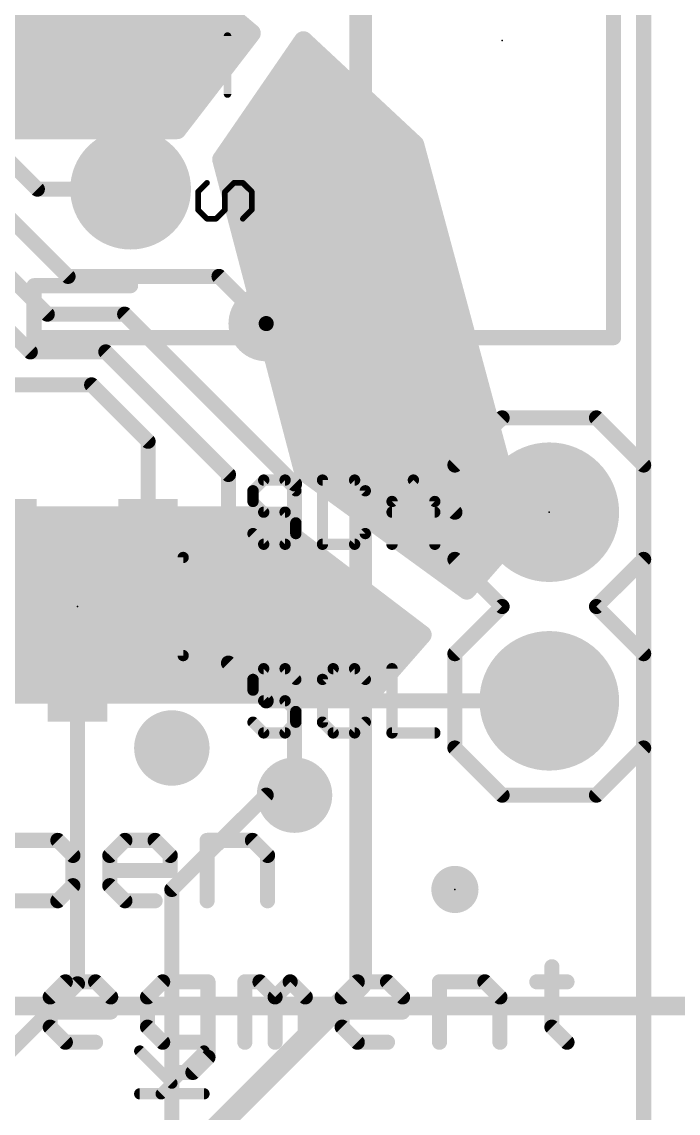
# Model space of a CAD drawing. Extents: x -36.1 to 36.1, y -36.8 to 19.2.
# Drawn here: x 9.41 to 18.24, y -14.44 to 0.25 of the extents above; entities that cross this region are included whole.
import ezdxf

# ---------------------------------------------------------------- set-up
doc = ezdxf.new("R2010")
doc.units = 0
for name, color, linetype in [('1', 12, 'CONTINUOUS'), ('16', 132, 'CONTINUOUS'), ('17', 110, 'CONTINUOUS'), ('18', 110, 'CONTINUOUS'), ('20', 53, 'CONTINUOUS'), ('21', 41, 'CONTINUOUS'), ('22', 40, 'CONTINUOUS'), ('23', 53, 'CONTINUOUS'), ('51', 53, 'CONTINUOUS')]:
    doc.layers.add(name, color=color, linetype=linetype)

# ---------------------------------------------------------------- blocks, each defined once
blk = doc.blocks.new('ROUNDP')
at = {"const_width": 0.5}
blk.add_lwpolyline([(0, -0.25, 1), (0, 0.25, 1), (0, -0.25)], format="xyb", dxfattribs=at)
blk = doc.blocks.new('RECT')
blk.add_solid([(-0.5, -0.5), (0.5, -0.5), (-0.5, 0.5), (0.5, 0.5)])
blk = doc.blocks.new('PIE')
at = {"const_width": 0.5}
blk.add_lwpolyline([(0, -0.25, 1), (0, 0.25, 1), (0, -0.25)], format="xyb", dxfattribs=at)
blk = doc.blocks.new('ROUNDV')
at = {"const_width": 0.5}
blk.add_lwpolyline([(0, -0.25, 1), (0, 0.25, 1), (0, -0.25)], format="xyb", dxfattribs=at)

msp = doc.modelspace()

# ---------------------------------------------------------------- linework, layer by layer
at = {"layer": '1'}
for points, const_width in [([(17.78, 19.05), (17.78, -19.05)], 0.2032), ([(13.97, 2.032), (13.97, -12.7)], 0.3048), ([(5.0152, 1.0554), (9.7537, -3.683)], 0.2032), ([(6.477, 0.381), (10.033, -3.175)], 0.2032), ([(5.334, 0), (9.525, -4.191)], 0.2032), ([(9.62, -2), (8.89, -1.27)], 0.2032), ([(10.875, -2), (9.62, -2)], 0.2032), ([(10.033, -3.175), (12.065, -3.175)], 0.2032), ([(12.065, -3.175), (12.7, -3.81)], 0.2032), ([(9.7537, -3.683), (10.795, -3.683)], 0.2032), ([(10.795, -3.683), (13.081, -5.969)], 0.2032), ([(9.525, -4.191), (10.541, -4.191)], 0.2032), ([(10.541, -4.191), (12.192, -5.842)], 0.2032), ([(2.9384, -4.6355), (10.3505, -4.6355)], 0.2032), ([(11.11, -5.395), (10.3505, -4.6355)], 0.2032), ([(11.11, -6.62), (11.11, -5.395)], 0.2032), ([(12.192, -5.842), (12.192, -7.62)], 0.2032), ([(13.081, -5.969), (13.081, -10.16)], 0.2032), ([(10.16, -8.72), (10.16, -12.7)], 0.2032), ([(10.16, -12.7), (8.89, -13.97)], 0.2032), ([(13.97, -12.7), (11.43, -15.24)], 0.3048)]:
    msp.add_lwpolyline(points, dxfattribs=dict(at, const_width=const_width))
for points, const_width in [([(9.62, -1.9492, 1), (9.62, -2.0508)], 0.1016), ([(10.875, -2.0508, 1), (10.875, -1.9492)], 0.1016), ([(9.5841, -2.0359, 1), (9.6559, -1.9641)], 0.1016), ([(10.033, -3.1242, 1), (10.033, -3.2258)], 0.1016), ([(12.1009, -3.1391, 1), (12.0291, -3.2109)], 0.1016), ([(12.065, -3.2258, 1), (12.065, -3.1242)], 0.1016), ([(9.9971, -3.2109, 1), (10.0689, -3.1391)], 0.1016), ([(9.7537, -3.6322, 1), (9.7537, -3.7338)], 0.1016), ([(9.7177, -3.7189, 1), (9.7896, -3.6471)], 0.1016), ([(10.8309, -3.6471, 1), (10.7591, -3.7189)], 0.1016), ([(10.795, -3.7338, 1), (10.795, -3.6322)], 0.1016), ([(12.6641, -3.8459, 1), (12.7359, -3.7741)], 0.1016), ([(9.525, -4.1402, 1), (9.525, -4.2418)], 0.1016), ([(9.4891, -4.2269, 1), (9.5609, -4.1551)], 0.1016), ([(10.5769, -4.1551, 1), (10.5051, -4.2269)], 0.1016), ([(10.541, -4.2418, 1), (10.541, -4.1402)], 0.1016), ([(10.3864, -4.5996, 1), (10.3146, -4.6714)], 0.1016), ([(10.3505, -4.6863, 1), (10.3505, -4.5847)], 0.1016), ([(11.1608, -5.395, 1), (11.0592, -5.395)], 0.1016), ([(11.0741, -5.4309, 1), (11.1459, -5.3591)], 0.1016), ([(12.2428, -5.842, 1), (12.1412, -5.842)], 0.1016), ([(12.1561, -5.8779, 1), (12.2279, -5.8061)], 0.1016), ([(13.1318, -5.969, 1), (13.0302, -5.969)], 0.1016), ([(13.0451, -6.0049, 1), (13.1169, -5.9331)], 0.1016), ([(11.0592, -6.62, 1), (11.1608, -6.62)], 0.1016), ([(12.1412, -7.62, 1), (12.2428, -7.62)], 0.1016), ([(10.2108, -8.72, 1), (10.1092, -8.72)], 0.1016), ([(13.0302, -10.16, 1), (13.1318, -10.16)], 0.1016), ([(10.1959, -12.7359, 1), (10.1241, -12.6641)], 0.1016), ([(13.8938, -12.7, 1), (14.0462, -12.7)], 0.1524), ([(14.0239, -12.7539, 1), (13.9161, -12.6461)], 0.1524), ([(10.1092, -12.7, 1), (10.2108, -12.7)], 0.1016)]:
    msp.add_lwpolyline(points, format="xyb", dxfattribs=dict(at, const_width=const_width))
at = {"layer": '16', "const_width": 0.2032}
for points in [[(17.78, 19.05), (17.78, -19.05)], [(15.24, -6.35), (12.7, -3.81)], [(16.51, -6.35), (15.24, -6.35)], [(12.192, -7.62), (12.192, -8.382)], [(12.192, -8.382), (12.7, -8.89)], [(12.7, -8.89), (16.51, -8.89)], [(12.7, -10.16), (11.43, -11.43)], [(13.081, -10.16), (12.7, -10.16)], [(11.43, -11.43), (11.43, -17.78)]]:
    msp.add_lwpolyline(points, dxfattribs=at)
at = {"layer": '16', "const_width": 0.1016}
for points in [[(12.7359, -3.7741, 1), (12.6641, -3.8459)], [(15.24, -6.2992, 1), (15.24, -6.4008)], [(15.2041, -6.3859, 1), (15.2759, -6.3141)], [(16.51, -6.4008, 1), (16.51, -6.2992)], [(12.2428, -7.62, 1), (12.1412, -7.62)], [(12.2279, -8.3461, 1), (12.1561, -8.4179)], [(12.1412, -8.382, 1), (12.2428, -8.382)], [(12.7, -8.8392, 1), (12.7, -8.9408)], [(12.6641, -8.9259, 1), (12.7359, -8.8541)], [(16.51, -8.9408, 1), (16.51, -8.8392)], [(12.7, -10.1092, 1), (12.7, -10.2108)], [(12.7359, -10.1959, 1), (12.6641, -10.1241)], [(13.081, -10.2108, 1), (13.081, -10.1092)], [(11.4808, -11.43, 1), (11.3792, -11.43)], [(11.3941, -11.3941, 1), (11.4659, -11.4659)]]:
    msp.add_lwpolyline(points, format="xyb", dxfattribs=at)
at = {"layer": '20', "const_width": 0.2032}
msp.add_lwpolyline([(17.78, 19.05), (17.78, -19.05)], dxfattribs=at)
at = {"layer": '21'}
for points, const_width in [([(17.375, 4), (17.375, -4)], 0.2032), ([(9.575, -4), (9.575, -3.3)], 0.2032), ([(9.575, -3.3), (10.875, -3.3)], 0.2032), ([(17.375, -4), (9.575, -4)], 0.2032), ([(15.875, -5.08), (15.24, -5.715)], 0.2032), ([(17.145, -5.08), (15.875, -5.08)], 0.2032), ([(17.78, -5.715), (17.145, -5.08)], 0.2032), ([(15.24, -6.985), (15.24, -5.715)], 0.2032), ([(17.78, -5.715), (17.78, -6.985)], 0.2032), ([(12.6663, -5.9175), (12.5222, -6.0615)], 0.1524), ([(12.9544, -5.9175), (12.6663, -5.9175)], 0.1524), ([(13.0984, -6.0615), (12.9544, -5.9175)], 0.1524), ([(13.4577, -5.9175), (13.4577, -6.7818)], 0.1524), ([(13.8899, -5.9175), (13.4577, -5.9175)], 0.1524), ([(14.0339, -6.0615), (13.8899, -5.9175)], 0.1524), ([(14.3932, -6.2056), (14.6814, -5.9175)], 0.1524), ([(14.6814, -5.9175), (14.9695, -6.2056)], 0.1524), ([(12.5222, -6.0615), (12.5222, -6.2056)], 0.1524), ([(14.0339, -6.6377), (14.0339, -6.0615)], 0.1524), ([(12.5222, -6.2056), (12.6663, -6.3496)], 0.1524), ([(14.3932, -6.7818), (14.3932, -6.2056)], 0.1524), ([(14.9695, -6.2056), (14.9695, -6.7818)], 0.1524), ([(12.6663, -6.3496), (12.9544, -6.3496)], 0.1524), ([(12.9544, -6.3496), (13.0984, -6.4937)], 0.1524), ([(14.3932, -6.3496), (14.9695, -6.3496)], 0.1524), ([(13.0984, -6.4937), (13.0984, -6.6377)], 0.1524), ([(12.6663, -6.7818), (12.5222, -6.6377)], 0.1524), ([(13.0984, -6.6377), (12.9544, -6.7818)], 0.1524), ([(13.8899, -6.7818), (14.0339, -6.6377)], 0.1524), ([(12.9544, -6.7818), (12.6663, -6.7818)], 0.1524), ([(13.4577, -6.7818), (13.8899, -6.7818)], 0.1524), ([(15.875, -7.62), (15.24, -6.985)], 0.2032), ([(17.78, -6.985), (17.145, -7.62)], 0.2032), ([(11.56, -8.32), (11.56, -7.52)], 0.2032), ([(15.24, -8.255), (15.875, -7.62)], 0.2032), ([(17.145, -7.62), (17.78, -8.255)], 0.2032), ([(9.36, -8.32), (8.76, -8.32)], 0.2032), ([(10.96, -8.32), (11.56, -8.32)], 0.2032), ([(15.24, -9.525), (15.24, -8.255)], 0.2032), ([(17.78, -8.255), (17.78, -9.525)], 0.2032), ([(12.6663, -8.4575), (12.5222, -8.6015)], 0.1524), ([(12.9544, -8.4575), (12.6663, -8.4575)], 0.1524), ([(13.0984, -8.6015), (12.9544, -8.4575)], 0.1524), ([(13.6018, -8.4575), (13.4577, -8.6015)], 0.1524), ([(13.8899, -8.4575), (13.6018, -8.4575)], 0.1524), ([(14.0339, -8.6015), (13.8899, -8.4575)], 0.1524), ([(14.3932, -8.4575), (14.3932, -9.3218)], 0.1524), ([(12.5222, -8.6015), (12.5222, -8.7456)], 0.1524), ([(12.5222, -8.7456), (12.6663, -8.8896)], 0.1524), ([(13.4577, -8.6015), (13.4577, -9.1777)], 0.1524), ([(12.6663, -8.8896), (12.9544, -8.8896)], 0.1524), ([(12.9544, -8.8896), (13.0984, -9.0337)], 0.1524), ([(13.0984, -9.0337), (13.0984, -9.1777)], 0.1524), ([(12.6663, -9.3218), (12.5222, -9.1777)], 0.1524), ([(13.0984, -9.1777), (12.9544, -9.3218)], 0.1524), ([(13.4577, -9.1777), (13.6018, -9.3218)], 0.1524), ([(13.8899, -9.3218), (14.0339, -9.1777)], 0.1524), ([(12.9544, -9.3218), (12.6663, -9.3218)], 0.1524), ([(13.6018, -9.3218), (13.8899, -9.3218)], 0.1524), ([(14.3932, -9.3218), (14.9695, -9.3218)], 0.1524), ([(15.875, -10.16), (15.24, -9.525)], 0.2032), ([(17.78, -9.525), (17.145, -10.16)], 0.2032), ([(17.145, -10.16), (15.875, -10.16)], 0.2032), ([(9.2853, -10.7689), (9.8954, -10.7689)], 0.2032), ([(9.8954, -10.7689), (10.0988, -10.9723)], 0.2032), ([(10.5951, -10.9723), (10.7984, -10.7689)], 0.2032), ([(10.7984, -10.7689), (11.2052, -10.7689)], 0.2032), ([(11.2052, -10.7689), (11.4085, -10.9723)], 0.2032), ([(11.9048, -11.5824), (11.9048, -10.7689)], 0.2032), ([(11.9048, -10.7689), (12.5149, -10.7689)], 0.2032), ([(12.5149, -10.7689), (12.7183, -10.9723)], 0.2032), ([(10.0988, -10.9723), (10.0988, -11.379)], 0.2032), ([(10.5951, -11.379), (10.5951, -10.9723)], 0.2032), ([(11.4085, -10.9723), (11.4085, -11.1757)], 0.2032), ([(12.7183, -10.9723), (12.7183, -11.5824)], 0.2032), ([(11.4085, -11.1757), (10.5951, -11.1757)], 0.2032), ([(10.0988, -11.379), (9.8954, -11.5824)], 0.2032), ([(10.7984, -11.5824), (10.5951, -11.379)], 0.2032), ([(9.8954, -11.5824), (9.2853, -11.5824)], 0.2032), ([(11.2052, -11.5824), (10.7984, -11.5824)], 0.2032), ([(16.5453, -12.4705), (16.5453, -13.284)], 0.2032), ([(9.7933, -12.8773), (9.9967, -12.6739)], 0.2032), ([(9.9967, -12.6739), (10.4034, -12.6739)], 0.2032), ([(10.4034, -12.6739), (10.6068, -12.8773)], 0.2032), ([(11.3064, -12.6739), (11.1031, -12.8773)], 0.2032), ([(11.9165, -12.6739), (11.3064, -12.6739)], 0.2032), ([(11.9165, -13.6908), (11.9165, -12.6739)], 0.2032), ([(12.4128, -13.4874), (12.4128, -12.6739)], 0.2032), ([(12.4128, -12.6739), (12.6161, -12.6739)], 0.2032), ([(12.6161, -12.6739), (12.8195, -12.8773)], 0.2032), ([(12.8195, -12.8773), (13.0229, -12.6739)], 0.2032), ([(13.0229, -12.6739), (13.2263, -12.8773)], 0.2032), ([(13.7225, -12.8773), (13.9259, -12.6739)], 0.2032), ([(13.9259, -12.6739), (14.3326, -12.6739)], 0.2032), ([(14.3326, -12.6739), (14.536, -12.8773)], 0.2032), ([(15.0322, -13.4874), (15.0322, -12.6739)], 0.2032), ([(15.0322, -12.6739), (15.6423, -12.6739)], 0.2032), ([(15.6423, -12.6739), (15.8457, -12.8773)], 0.2032), ([(16.342, -12.6739), (16.7487, -12.6739)], 0.2032), ([(9.7933, -13.284), (9.7933, -12.8773)], 0.2032), ([(10.6068, -12.8773), (10.6068, -13.0807)], 0.2032), ([(11.1031, -12.8773), (11.1031, -13.284)], 0.2032), ([(12.8195, -12.8773), (12.8195, -13.4874)], 0.2032), ([(13.2263, -12.8773), (13.2263, -13.4874)], 0.2032), ([(13.7225, -13.284), (13.7225, -12.8773)], 0.2032), ([(14.536, -12.8773), (14.536, -13.0807)], 0.2032), ([(15.8457, -12.8773), (15.8457, -13.4874)], 0.2032), ([(10.6068, -13.0807), (9.7933, -13.0807)], 0.2032), ([(14.536, -13.0807), (13.7225, -13.0807)], 0.2032), ([(9.9967, -13.4874), (9.7933, -13.284)], 0.2032), ([(11.1031, -13.284), (11.3064, -13.4874)], 0.2032), ([(13.9259, -13.4874), (13.7225, -13.284)], 0.2032), ([(16.5453, -13.284), (16.7487, -13.4874)], 0.2032), ([(10.4034, -13.4874), (9.9967, -13.4874)], 0.2032), ([(11.3064, -13.4874), (11.9165, -13.4874)], 0.2032), ([(14.3326, -13.4874), (13.9259, -13.4874)], 0.2032), ([(11.7132, -13.8941), (11.9165, -13.6908)], 0.2032), ([(11.5098, -13.8941), (11.7132, -13.8941)], 0.2032)]:
    msp.add_lwpolyline(points, dxfattribs=dict(at, const_width=const_width))
for points, const_width in [([(9.6258, -3.3, 1), (9.5242, -3.3)], 0.1016), ([(9.575, -3.2492, 1), (9.575, -3.3508)], 0.1016), ([(10.875, -3.3508, 1), (10.875, -3.2492)], 0.1016), ([(9.575, -3.9492, 1), (9.575, -4.0508)], 0.1016), ([(9.5242, -4, 1), (9.6258, -4)], 0.1016), ([(17.3242, -4, 1), (17.4258, -4)], 0.1016), ([(17.375, -4.0508, 1), (17.375, -3.9492)], 0.1016), ([(15.875, -5.0292, 1), (15.875, -5.1308)], 0.1016), ([(15.9109, -5.1159, 1), (15.8391, -5.0441)], 0.1016), ([(17.1809, -5.0441, 1), (17.1091, -5.1159)], 0.1016), ([(17.145, -5.1308, 1), (17.145, -5.0292)], 0.1016), ([(15.2908, -5.715, 1), (15.1892, -5.715)], 0.1016), ([(15.2041, -5.6791, 1), (15.2759, -5.7509)], 0.1016), ([(17.8308, -5.715, 1), (17.7292, -5.715)], 0.1016), ([(17.7441, -5.7509, 1), (17.8159, -5.6791)], 0.1016), ([(12.6663, -5.8794, 1), (12.6663, -5.9556)], 0.0762), ([(12.6932, -5.9444, 1), (12.6393, -5.8905)], 0.0762), ([(12.9813, -5.8905, 1), (12.9274, -5.9444)], 0.0762), ([(12.9544, -5.9556, 1), (12.9544, -5.8794)], 0.0762), ([(13.4958, -5.9175, 1), (13.4196, -5.9175)], 0.0762), ([(13.4577, -5.8794, 1), (13.4577, -5.9556)], 0.0762), ([(13.9168, -5.8905, 1), (13.8629, -5.9444)], 0.0762), ([(13.8899, -5.9556, 1), (13.8899, -5.8794)], 0.0762), ([(14.7083, -5.8905, 1), (14.6544, -5.9444)], 0.0762), ([(14.7083, -5.9444, 1), (14.6544, -5.8905)], 0.0762), ([(12.5603, -6.0615, 1), (12.4841, -6.0615)], 0.0762), ([(12.4953, -6.0346, 1), (12.5491, -6.0885)], 0.0762), ([(13.0715, -6.0885, 1), (13.1254, -6.0346)], 0.0762), ([(14.072, -6.0615, 1), (13.9958, -6.0615)], 0.0762), ([(14.007, -6.0885, 1), (14.0609, -6.0346)], 0.0762), ([(12.5491, -6.1786, 1), (12.4953, -6.2325)], 0.0762), ([(12.4841, -6.2056, 1), (12.5603, -6.2056)], 0.0762), ([(14.4313, -6.2056, 1), (14.3551, -6.2056)], 0.0762), ([(14.3663, -6.1786, 1), (14.4202, -6.2325)], 0.0762), ([(15.0076, -6.2056, 1), (14.9314, -6.2056)], 0.0762), ([(14.9425, -6.2325, 1), (14.9964, -6.1786)], 0.0762), ([(12.6663, -6.3115, 1), (12.6663, -6.3877)], 0.0762), ([(12.6393, -6.3766, 1), (12.6932, -6.3227)], 0.0762), ([(12.9813, -6.3227, 1), (12.9274, -6.3766)], 0.0762), ([(12.9544, -6.3877, 1), (12.9544, -6.3115)], 0.0762), ([(14.3932, -6.3115, 1), (14.3932, -6.3877)], 0.0762), ([(14.9695, -6.3877, 1), (14.9695, -6.3115)], 0.0762), ([(13.1365, -6.4937, 1), (13.0603, -6.4937)], 0.0762), ([(13.0715, -6.5206, 1), (13.1254, -6.4667)], 0.0762), ([(12.5491, -6.6108, 1), (12.4953, -6.6647)], 0.0762), ([(13.0603, -6.6377, 1), (13.1365, -6.6377)], 0.0762), ([(13.1254, -6.6647, 1), (13.0715, -6.6108)], 0.0762), ([(13.9958, -6.6377, 1), (14.072, -6.6377)], 0.0762), ([(14.0609, -6.6647, 1), (14.007, -6.6108)], 0.0762), ([(12.6663, -6.7437, 1), (12.6663, -6.8199)], 0.0762), ([(12.6393, -6.8087, 1), (12.6932, -6.7549)], 0.0762), ([(12.9274, -6.7549, 1), (12.9813, -6.8087)], 0.0762), ([(12.9544, -6.8199, 1), (12.9544, -6.7437)], 0.0762), ([(13.4577, -6.7437, 1), (13.4577, -6.8199)], 0.0762), ([(13.4196, -6.7818, 1), (13.4958, -6.7818)], 0.0762), ([(13.8629, -6.7549, 1), (13.9168, -6.8087)], 0.0762), ([(13.8899, -6.8199, 1), (13.8899, -6.7437)], 0.0762), ([(14.3551, -6.7818, 1), (14.4313, -6.7818)], 0.0762), ([(14.9314, -6.7818, 1), (15.0076, -6.7818)], 0.0762), ([(15.2759, -6.9491, 1), (15.2041, -7.0209)], 0.1016), ([(17.8159, -7.0209, 1), (17.7441, -6.9491)], 0.1016), ([(15.1892, -6.985, 1), (15.2908, -6.985)], 0.1016), ([(17.7292, -6.985, 1), (17.8308, -6.985)], 0.1016), ([(11.6108, -7.52, 1), (11.5092, -7.52)], 0.1016), ([(15.9109, -7.6559, 1), (15.8391, -7.5841)], 0.1016), ([(15.8391, -7.6559, 1), (15.9109, -7.5841)], 0.1016), ([(17.1809, -7.5841, 1), (17.1091, -7.6559)], 0.1016), ([(17.1091, -7.5841, 1), (17.1809, -7.6559)], 0.1016), ([(9.36, -8.3708, 1), (9.36, -8.2692)], 0.1016), ([(10.96, -8.2692, 1), (10.96, -8.3708)], 0.1016), ([(11.56, -8.3708, 1), (11.56, -8.2692)], 0.1016), ([(15.2908, -8.255, 1), (15.1892, -8.255)], 0.1016), ([(15.2041, -8.2191, 1), (15.2759, -8.2909)], 0.1016), ([(17.8308, -8.255, 1), (17.7292, -8.255)], 0.1016), ([(17.7441, -8.2909, 1), (17.8159, -8.2191)], 0.1016), ([(11.5092, -8.32, 1), (11.6108, -8.32)], 0.1016), ([(12.6663, -8.4194, 1), (12.6663, -8.4956)], 0.0762), ([(12.6932, -8.4844, 1), (12.6393, -8.4305)], 0.0762), ([(12.9813, -8.4305, 1), (12.9274, -8.4844)], 0.0762), ([(12.9544, -8.4956, 1), (12.9544, -8.4194)], 0.0762), ([(13.6018, -8.4194, 1), (13.6018, -8.4956)], 0.0762), ([(13.6287, -8.4844, 1), (13.5748, -8.4305)], 0.0762), ([(13.9168, -8.4305, 1), (13.8629, -8.4844)], 0.0762), ([(13.8899, -8.4956, 1), (13.8899, -8.4194)], 0.0762), ([(14.4313, -8.4575, 1), (14.3551, -8.4575)], 0.0762), ([(12.5603, -8.6015, 1), (12.4841, -8.6015)], 0.0762), ([(12.4953, -8.5746, 1), (12.5491, -8.6285)], 0.0762), ([(12.5491, -8.7186, 1), (12.4953, -8.7725)], 0.0762), ([(13.0715, -8.6285, 1), (13.1254, -8.5746)], 0.0762), ([(13.4958, -8.6015, 1), (13.4196, -8.6015)], 0.0762), ([(13.4308, -8.5746, 1), (13.4847, -8.6285)], 0.0762), ([(14.007, -8.6285, 1), (14.0609, -8.5746)], 0.0762), ([(12.4841, -8.7456, 1), (12.5603, -8.7456)], 0.0762), ([(12.6663, -8.8515, 1), (12.6663, -8.9277)], 0.0762), ([(12.9813, -8.8627, 1), (12.9274, -8.9166)], 0.0762), ([(12.9544, -8.9277, 1), (12.9544, -8.8515)], 0.0762), ([(12.6393, -8.9166, 1), (12.6932, -8.8627)], 0.0762), ([(13.1365, -9.0337, 1), (13.0603, -9.0337)], 0.0762), ([(12.5491, -9.1508, 1), (12.4953, -9.2047)], 0.0762), ([(13.0715, -9.0606, 1), (13.1254, -9.0067)], 0.0762), ([(13.1254, -9.2047, 1), (13.0715, -9.1508)], 0.0762), ([(13.4847, -9.1508, 1), (13.4308, -9.2047)], 0.0762), ([(14.0609, -9.2047, 1), (14.007, -9.1508)], 0.0762), ([(12.6663, -9.2837, 1), (12.6663, -9.3599)], 0.0762), ([(12.6393, -9.3487, 1), (12.6932, -9.2949)], 0.0762), ([(12.9274, -9.2949, 1), (12.9813, -9.3487)], 0.0762), ([(12.9544, -9.3599, 1), (12.9544, -9.2837)], 0.0762), ([(13.0603, -9.1777, 1), (13.1365, -9.1777)], 0.0762), ([(13.4196, -9.1777, 1), (13.4958, -9.1777)], 0.0762), ([(13.6018, -9.2837, 1), (13.6018, -9.3599)], 0.0762), ([(13.5748, -9.3487, 1), (13.6287, -9.2949)], 0.0762), ([(13.8629, -9.2949, 1), (13.9168, -9.3487)], 0.0762), ([(13.8899, -9.3599, 1), (13.8899, -9.2837)], 0.0762), ([(14.3932, -9.2837, 1), (14.3932, -9.3599)], 0.0762), ([(14.9695, -9.3599, 1), (14.9695, -9.2837)], 0.0762), ([(14.3551, -9.3218, 1), (14.4313, -9.3218)], 0.0762), ([(15.2759, -9.4891, 1), (15.2041, -9.5609)], 0.1016), ([(15.1892, -9.525, 1), (15.2908, -9.525)], 0.1016), ([(17.7292, -9.525, 1), (17.8308, -9.525)], 0.1016), ([(17.8159, -9.5609, 1), (17.7441, -9.4891)], 0.1016), ([(15.875, -10.1092, 1), (15.875, -10.2108)], 0.1016), ([(15.8391, -10.1959, 1), (15.9109, -10.1241)], 0.1016), ([(17.1091, -10.1241, 1), (17.1809, -10.1959)], 0.1016), ([(17.145, -10.2108, 1), (17.145, -10.1092)], 0.1016), ([(9.9314, -10.733, 1), (9.8595, -10.8048)], 0.1016), ([(9.8954, -10.8197, 1), (9.8954, -10.7181)], 0.1016), ([(10.7984, -10.7181, 1), (10.7984, -10.8197)], 0.1016), ([(10.8343, -10.8048, 1), (10.7625, -10.733)], 0.1016), ([(11.2411, -10.733, 1), (11.1692, -10.8048)], 0.1016), ([(11.2052, -10.8197, 1), (11.2052, -10.7181)], 0.1016), ([(11.9556, -10.7689, 1), (11.854, -10.7689)], 0.1016), ([(11.9048, -10.7181, 1), (11.9048, -10.8197)], 0.1016), ([(12.5508, -10.733, 1), (12.479, -10.8048)], 0.1016), ([(12.5149, -10.8197, 1), (12.5149, -10.7181)], 0.1016), ([(10.1496, -10.9723, 1), (10.048, -10.9723)], 0.1016), ([(10.6459, -10.9723, 1), (10.5442, -10.9723)], 0.1016), ([(11.4593, -10.9723, 1), (11.3577, -10.9723)], 0.1016), ([(12.7691, -10.9723, 1), (12.6675, -10.9723)], 0.1016), ([(10.0629, -11.0082, 1), (10.1347, -10.9364)], 0.1016), ([(10.5591, -10.9364, 1), (10.631, -11.0082)], 0.1016), ([(11.3726, -11.0082, 1), (11.4445, -10.9364)], 0.1016), ([(12.6823, -11.0082, 1), (12.7542, -10.9364)], 0.1016), ([(10.5951, -11.1249, 1), (10.5951, -11.2265)], 0.1016), ([(11.3577, -11.1757, 1), (11.4593, -11.1757)], 0.1016), ([(11.4085, -11.2265, 1), (11.4085, -11.1249)], 0.1016), ([(10.1347, -11.4149, 1), (10.0629, -11.3431)], 0.1016), ([(10.631, -11.3431, 1), (10.5591, -11.4149)], 0.1016), ([(10.048, -11.379, 1), (10.1496, -11.379)], 0.1016), ([(10.5442, -11.379, 1), (10.6459, -11.379)], 0.1016), ([(9.8595, -11.5465, 1), (9.9314, -11.6183)], 0.1016), ([(9.8954, -11.6332, 1), (9.8954, -11.5316)], 0.1016), ([(10.7984, -11.5316, 1), (10.7984, -11.6332)], 0.1016), ([(10.7625, -11.6183, 1), (10.8343, -11.5465)], 0.1016), ([(11.2052, -11.6332, 1), (11.2052, -11.5316)], 0.1016), ([(11.854, -11.5824, 1), (11.9556, -11.5824)], 0.1016), ([(12.6675, -11.5824, 1), (12.7691, -11.5824)], 0.1016), ([(16.5961, -12.4705, 1), (16.4945, -12.4705)], 0.1016), ([(9.9967, -12.6231, 1), (9.9967, -12.7247)], 0.1016), ([(10.0326, -12.7098, 1), (9.9608, -12.638)], 0.1016), ([(10.4394, -12.638, 1), (10.3675, -12.7098)], 0.1016), ([(10.4034, -12.7247, 1), (10.4034, -12.6231)], 0.1016), ([(11.3064, -12.6231, 1), (11.3064, -12.7247)], 0.1016), ([(11.3423, -12.7098, 1), (11.2705, -12.638)], 0.1016), ([(11.9673, -12.6739, 1), (11.8657, -12.6739)], 0.1016), ([(11.9165, -12.7247, 1), (11.9165, -12.6231)], 0.1016), ([(12.4636, -12.6739, 1), (12.362, -12.6739)], 0.1016), ([(12.4128, -12.6231, 1), (12.4128, -12.7247)], 0.1016), ([(12.6521, -12.638, 1), (12.5802, -12.7098)], 0.1016), ([(12.6161, -12.7247, 1), (12.6161, -12.6231)], 0.1016), ([(13.0588, -12.638, 1), (12.987, -12.7098)], 0.1016), ([(13.0588, -12.7098, 1), (12.987, -12.638)], 0.1016), ([(13.9259, -12.6231, 1), (13.9259, -12.7247)], 0.1016), ([(13.9618, -12.7098, 1), (13.89, -12.638)], 0.1016), ([(14.3685, -12.638, 1), (14.2967, -12.7098)], 0.1016), ([(14.3326, -12.7247, 1), (14.3326, -12.6231)], 0.1016), ([(15.083, -12.6739, 1), (14.9814, -12.6739)], 0.1016), ([(15.0322, -12.6231, 1), (15.0322, -12.7247)], 0.1016), ([(15.6783, -12.638, 1), (15.6064, -12.7098)], 0.1016), ([(15.6423, -12.7247, 1), (15.6423, -12.6231)], 0.1016), ([(16.342, -12.6231, 1), (16.342, -12.7247)], 0.1016), ([(16.7487, -12.7247, 1), (16.7487, -12.6231)], 0.1016), ([(9.8441, -12.8773, 1), (9.7425, -12.8773)], 0.1016), ([(10.6576, -12.8773, 1), (10.556, -12.8773)], 0.1016), ([(11.1539, -12.8773, 1), (11.0523, -12.8773)], 0.1016), ([(12.8703, -12.8773, 1), (12.7687, -12.8773)], 0.1016), ([(13.2771, -12.8773, 1), (13.1755, -12.8773)], 0.1016), ([(13.7733, -12.8773, 1), (13.6717, -12.8773)], 0.1016), ([(14.5868, -12.8773, 1), (14.4852, -12.8773)], 0.1016), ([(15.8965, -12.8773, 1), (15.7949, -12.8773)], 0.1016), ([(9.7574, -12.8414, 1), (9.8292, -12.9132)], 0.1016), ([(10.5709, -12.9132, 1), (10.6427, -12.8414)], 0.1016), ([(11.0671, -12.8414, 1), (11.139, -12.9132)], 0.1016), ([(12.7836, -12.8414, 1), (12.8554, -12.9132)], 0.1016), ([(12.7836, -12.9132, 1), (12.8554, -12.8414)], 0.1016), ([(13.1903, -12.9132, 1), (13.2622, -12.8414)], 0.1016), ([(13.6866, -12.8414, 1), (13.7584, -12.9132)], 0.1016), ([(14.5001, -12.9132, 1), (14.5719, -12.8414)], 0.1016), ([(15.8098, -12.9132, 1), (15.8816, -12.8414)], 0.1016), ([(9.7933, -13.0299, 1), (9.7933, -13.1315)], 0.1016), ([(10.556, -13.0807, 1), (10.6576, -13.0807)], 0.1016), ([(10.6068, -13.1315, 1), (10.6068, -13.0299)], 0.1016), ([(13.7225, -13.0299, 1), (13.7225, -13.1315)], 0.1016), ([(14.4852, -13.0807, 1), (14.5868, -13.0807)], 0.1016), ([(14.536, -13.1315, 1), (14.536, -13.0299)], 0.1016), ([(9.8292, -13.2481, 1), (9.7574, -13.3199)], 0.1016), ([(11.139, -13.2481, 1), (11.0671, -13.3199)], 0.1016), ([(13.7584, -13.2481, 1), (13.6866, -13.3199)], 0.1016), ([(16.5812, -13.2481, 1), (16.5094, -13.3199)], 0.1016), ([(9.7425, -13.284, 1), (9.8441, -13.284)], 0.1016), ([(11.0523, -13.284, 1), (11.1539, -13.284)], 0.1016), ([(13.6717, -13.284, 1), (13.7733, -13.284)], 0.1016), ([(16.4945, -13.284, 1), (16.5961, -13.284)], 0.1016), ([(9.9967, -13.4366, 1), (9.9967, -13.5382)], 0.1016), ([(9.9608, -13.5233, 1), (10.0326, -13.4515)], 0.1016), ([(10.4034, -13.5382, 1), (10.4034, -13.4366)], 0.1016), ([(11.3064, -13.4366, 1), (11.3064, -13.5382)], 0.1016), ([(11.2705, -13.5233, 1), (11.3423, -13.4515)], 0.1016), ([(11.9165, -13.5382, 1), (11.9165, -13.4366)], 0.1016), ([(12.362, -13.4874, 1), (12.4636, -13.4874)], 0.1016), ([(12.7687, -13.4874, 1), (12.8703, -13.4874)], 0.1016), ([(13.1755, -13.4874, 1), (13.2771, -13.4874)], 0.1016), ([(13.9259, -13.4366, 1), (13.9259, -13.5382)], 0.1016), ([(13.89, -13.5233, 1), (13.9618, -13.4515)], 0.1016), ([(14.3326, -13.5382, 1), (14.3326, -13.4366)], 0.1016), ([(14.9814, -13.4874, 1), (15.083, -13.4874)], 0.1016), ([(15.7949, -13.4874, 1), (15.8965, -13.4874)], 0.1016), ([(16.7128, -13.5233, 1), (16.7846, -13.4515)], 0.1016), ([(11.8657, -13.6908, 1), (11.9673, -13.6908)], 0.1016), ([(11.9525, -13.7267, 1), (11.8806, -13.6549)], 0.1016), ([(11.5098, -13.8433, 1), (11.5098, -13.9449)], 0.1016), ([(11.6772, -13.8582, 1), (11.7491, -13.9301)], 0.1016), ([(11.7132, -13.9449, 1), (11.7132, -13.8433)], 0.1016)]:
    msp.add_lwpolyline(points, format="xyb", dxfattribs=dict(at, const_width=const_width))
at = {"layer": '22'}
for points, const_width in [([(12.5, 0.1), (11.2, 1.2)], 0.254), ([(4.84, 0.254), (12.318, 0.254)], 0.254), ([(11.5, -1.2), (12.5, 0.1)], 0.254), ([(4.8154, 0), (12.4231, 0)], 0.254), ([(13.2, 0), (12.1, -1.6)], 0.254), ([(14.7, -1.4), (13.2, 0)], 0.254), ([(5.1085, -0.254), (12.2277, -0.254)], 0.254), ([(13.0254, -0.254), (13.4721, -0.254)], 0.254), ([(5.4015, -0.508), (12.0323, -0.508)], 0.254), ([(12.8508, -0.508), (13.7443, -0.508)], 0.254), ([(5.6946, -0.762), (11.8369, -0.762)], 0.254), ([(12.6761, -0.762), (14.0164, -0.762)], 0.254), ([(5.9877, -1.016), (11.6415, -1.016)], 0.254), ([(12.5015, -1.016), (14.2886, -1.016)], 0.254), ([(6.2, -1.2), (11.5, -1.2)], 0.254), ([(12.3269, -1.27), (14.5607, -1.27)], 0.254), ([(16.1, -6.6), (14.7, -1.4)], 0.254), ([(12.1523, -1.524), (14.7334, -1.524)], 0.254), ([(12.1, -1.6), (13.2, -5.8)], 0.254), ([(12.1466, -1.778), (14.8018, -1.778)], 0.254), ([(12.2131, -2.032), (14.8702, -2.032)], 0.254), ([(12.2797, -2.286), (14.9385, -2.286)], 0.254), ([(12.3462, -2.54), (15.0069, -2.54)], 0.254), ([(12.4127, -2.794), (15.0753, -2.794)], 0.254), ([(12.4792, -3.048), (15.1437, -3.048)], 0.254), ([(12.5458, -3.302), (15.2121, -3.302)], 0.254), ([(12.6123, -3.556), (15.2805, -3.556)], 0.254), ([(12.6788, -3.81), (15.3488, -3.81)], 0.254), ([(12.7453, -4.064), (15.4172, -4.064)], 0.254), ([(12.8119, -4.318), (15.4856, -4.318)], 0.254), ([(12.8784, -4.572), (15.554, -4.572)], 0.254), ([(12.9449, -4.826), (15.6224, -4.826)], 0.254), ([(13.0114, -5.08), (15.6908, -5.08)], 0.254), ([(13.078, -5.334), (15.7592, -5.334)], 0.254), ([(13.1445, -5.588), (15.8275, -5.588)], 0.254), ([(13.2, -5.8), (15.4, -7.4)], 0.254), ([(13.2578, -5.842), (15.8959, -5.842)], 0.254), ([(13.607, -6.096), (15.9643, -6.096)], 0.254), ([(12.7, -6.4), (7.8, -6.4)], 0.254), ([(14.8, -8), (12.7, -6.4)], 0.254), ([(13.9563, -6.35), (16.0327, -6.35)], 0.254), ([(7.632, -6.604), (12.9678, -6.604)], 0.254), ([(14.3055, -6.604), (16.0965, -6.604)], 0.254), ([(15.4, -7.4), (16.1, -6.6)], 0.254), ([(7.4228, -6.858), (13.3011, -6.858)], 0.254), ([(14.6547, -6.858), (15.8742, -6.858)], 0.254), ([(7.2137, -7.112), (13.6345, -7.112)], 0.254), ([(15.004, -7.112), (15.652, -7.112)], 0.254), ([(7.0045, -7.366), (13.9679, -7.366)], 0.254), ([(15.3533, -7.366), (15.4298, -7.366)], 0.254), ([(6.7953, -7.62), (14.3013, -7.62)], 0.254), ([(6.5861, -7.874), (14.6346, -7.874)], 0.254), ([(14.1, -8.8), (14.8, -8)], 0.254), ([(6.428, -8.128), (14.688, -8.128)], 0.254), ([(6.682, -8.382), (14.4657, -8.382)], 0.254), ([(6.936, -8.636), (14.2435, -8.636)], 0.254), ([(7.1, -8.8), (14.1, -8.8)], 0.254), ([(-36, -13), (36, -13)], 0.254), ([(11.4304, -14.0377), (10.9982, -13.6055)], 0.1524), ([(11.2863, -14.1818), (11.8625, -13.6055)], 0.1524), ([(11.8625, -14.1818), (10.9982, -14.1818)], 0.1524)]:
    msp.add_lwpolyline(points, dxfattribs=dict(at, const_width=const_width))
for points, const_width in [([(12.318, 0.1905, 1), (12.318, 0.3175)], 0.127), ([(12.5503, 0.0613, 1), (12.4497, 0.1387)], 0.127), ([(12.459, 0.0515, 1), (12.541, 0.1485)], 0.127), ([(12.4231, -0.0635, 1), (12.4231, 0.0635)], 0.127), ([(13.2433, 0.0464, 1), (13.1567, -0.0464)], 0.127), ([(13.2523, -0.036, 1), (13.1477, 0.036)], 0.127), ([(12.2277, -0.3175, 1), (12.2277, -0.1905)], 0.127), ([(13.0254, -0.1905, 1), (13.0254, -0.3175)], 0.127), ([(13.4721, -0.3175, 1), (13.4721, -0.1905)], 0.127), ([(12.0323, -0.5715, 1), (12.0323, -0.4445)], 0.127), ([(12.8508, -0.4445, 1), (12.8508, -0.5715)], 0.127), ([(13.7443, -0.5715, 1), (13.7443, -0.4445)], 0.127), ([(11.8369, -0.8255, 1), (11.8369, -0.6985)], 0.127), ([(12.6761, -0.6985, 1), (12.6761, -0.8255)], 0.127), ([(14.0164, -0.8255, 1), (14.0164, -0.6985)], 0.127), ([(11.6415, -1.0795, 1), (11.6415, -0.9525)], 0.127), ([(12.5015, -0.9525, 1), (12.5015, -1.0795)], 0.127), ([(14.2886, -1.0795, 1), (14.2886, -0.9525)], 0.127), ([(11.4497, -1.1613, 1), (11.5503, -1.2387)], 0.127), ([(11.5, -1.2635, 1), (11.5, -1.1365)], 0.127), ([(12.3269, -1.2065, 1), (12.3269, -1.3335)], 0.127), ([(14.5607, -1.3335, 1), (14.5607, -1.2065)], 0.127), ([(14.7613, -1.3835, 1), (14.6387, -1.4165)], 0.127), ([(14.6567, -1.4464, 1), (14.7433, -1.3536)], 0.127), ([(12.1523, -1.4605, 1), (12.1523, -1.5875)], 0.127), ([(14.7334, -1.5875, 1), (14.7334, -1.4605)], 0.127), ([(12.1614, -1.5839, 1), (12.0386, -1.6161)], 0.127), ([(12.0477, -1.564, 1), (12.1523, -1.636)], 0.127), ([(12.1466, -1.7145, 1), (12.1466, -1.8415)], 0.127), ([(14.8018, -1.8415, 1), (14.8018, -1.7145)], 0.127), ([(12.2131, -1.9685, 1), (12.2131, -2.0955)], 0.127), ([(14.8702, -2.0955, 1), (14.8702, -1.9685)], 0.127), ([(12.2797, -2.2225, 1), (12.2797, -2.3495)], 0.127), ([(14.9385, -2.3495, 1), (14.9385, -2.2225)], 0.127), ([(12.3462, -2.4765, 1), (12.3462, -2.6035)], 0.127), ([(15.0069, -2.6035, 1), (15.0069, -2.4765)], 0.127), ([(12.4127, -2.7305, 1), (12.4127, -2.8575)], 0.127), ([(15.0753, -2.8575, 1), (15.0753, -2.7305)], 0.127), ([(12.4792, -2.9845, 1), (12.4792, -3.1115)], 0.127), ([(15.1437, -3.1115, 1), (15.1437, -2.9845)], 0.127), ([(12.5458, -3.2385, 1), (12.5458, -3.3655)], 0.127), ([(15.2121, -3.3655, 1), (15.2121, -3.2385)], 0.127), ([(12.6123, -3.4925, 1), (12.6123, -3.6195)], 0.127), ([(15.2805, -3.6195, 1), (15.2805, -3.4925)], 0.127), ([(12.6788, -3.7465, 1), (12.6788, -3.8735)], 0.127), ([(15.3488, -3.8735, 1), (15.3488, -3.7465)], 0.127), ([(12.7453, -4.0005, 1), (12.7453, -4.1275)], 0.127), ([(15.4172, -4.1275, 1), (15.4172, -4.0005)], 0.127), ([(12.8119, -4.2545, 1), (12.8119, -4.3815)], 0.127), ([(15.4856, -4.3815, 1), (15.4856, -4.2545)], 0.127), ([(12.8784, -4.5085, 1), (12.8784, -4.6355)], 0.127), ([(15.554, -4.6355, 1), (15.554, -4.5085)], 0.127), ([(12.9449, -4.7625, 1), (12.9449, -4.8895)], 0.127), ([(15.6224, -4.8895, 1), (15.6224, -4.7625)], 0.127), ([(13.0114, -5.0165, 1), (13.0114, -5.1435)], 0.127), ([(15.6908, -5.1435, 1), (15.6908, -5.0165)], 0.127), ([(13.078, -5.2705, 1), (13.078, -5.3975)], 0.127), ([(15.7592, -5.3975, 1), (15.7592, -5.2705)], 0.127), ([(13.1445, -5.5245, 1), (13.1445, -5.6515)], 0.127), ([(15.8275, -5.6515, 1), (15.8275, -5.5245)], 0.127), ([(13.2373, -5.7486, 1), (13.1627, -5.8514)], 0.127), ([(13.1386, -5.8161, 1), (13.2614, -5.7839)], 0.127), ([(13.2578, -5.7785, 1), (13.2578, -5.9055)], 0.127), ([(15.8959, -5.9055, 1), (15.8959, -5.7785)], 0.127), ([(13.607, -6.0325, 1), (13.607, -6.1595)], 0.127), ([(15.9643, -6.1595, 1), (15.9643, -6.0325)], 0.127), ([(12.7385, -6.3495, 1), (12.6615, -6.4505)], 0.127), ([(12.7, -6.4635, 1), (12.7, -6.3365)], 0.127), ([(13.9563, -6.2865, 1), (13.9563, -6.4135)], 0.127), ([(16.0327, -6.4135, 1), (16.0327, -6.2865)], 0.127), ([(12.9678, -6.6675, 1), (12.9678, -6.5405)], 0.127), ([(14.3055, -6.5405, 1), (14.3055, -6.6675)], 0.127), ([(16.0387, -6.6165, 1), (16.1613, -6.5835)], 0.127), ([(16.1478, -6.6418, 1), (16.0522, -6.5582)], 0.127), ([(16.0965, -6.6675, 1), (16.0965, -6.5405)], 0.127), ([(13.3011, -6.9215, 1), (13.3011, -6.7945)], 0.127), ([(14.6547, -6.7945, 1), (14.6547, -6.9215)], 0.127), ([(15.8742, -6.9215, 1), (15.8742, -6.7945)], 0.127), ([(13.6345, -7.1755, 1), (13.6345, -7.0485)], 0.127), ([(15.004, -7.0485, 1), (15.004, -7.1755)], 0.127), ([(15.652, -7.1755, 1), (15.652, -7.0485)], 0.127), ([(13.9679, -7.4295, 1), (13.9679, -7.3025)], 0.127), ([(15.3533, -7.3025, 1), (15.3533, -7.4295)], 0.127), ([(15.3522, -7.3582, 1), (15.4478, -7.4418)], 0.127), ([(15.3627, -7.4514, 1), (15.4373, -7.3486)], 0.127), ([(15.4298, -7.4295, 1), (15.4298, -7.3025)], 0.127), ([(14.3013, -7.6835, 1), (14.3013, -7.5565)], 0.127), ([(14.6346, -7.9375, 1), (14.6346, -7.8105)], 0.127), ([(14.8478, -8.0418, 1), (14.7522, -7.9582)], 0.127), ([(14.7615, -8.0505, 1), (14.8385, -7.9495)], 0.127), ([(14.688, -8.1915, 1), (14.688, -8.0645)], 0.127), ([(14.4657, -8.4455, 1), (14.4657, -8.3185)], 0.127), ([(14.2435, -8.6995, 1), (14.2435, -8.5725)], 0.127), ([(14.0522, -8.7582, 1), (14.1478, -8.8418)], 0.127), ([(14.1, -8.8635, 1), (14.1, -8.7365)], 0.127), ([(11.0251, -13.5786, 1), (10.9713, -13.6325)], 0.0762), ([(11.8895, -13.6325, 1), (11.8356, -13.5786)], 0.0762), ([(10.9982, -14.1437, 1), (10.9982, -14.2199)], 0.0762), ([(11.4034, -14.0646, 1), (11.4573, -14.0108)], 0.0762), ([(11.8625, -14.2199, 1), (11.8625, -14.1437)], 0.0762), ([(11.2594, -14.1548, 1), (11.3133, -14.2087)], 0.0762)]:
    msp.add_lwpolyline(points, format="xyb", dxfattribs=dict(at, const_width=const_width))
at = {"layer": '23'}
for p in [(15.875, 0), (16.51, -6.35), (10.16, -7.62), (15.24, -11.43)]:
    msp.add_point(p, dxfattribs=at)
at = {"layer": '51'}
for points, const_width in [([(12.1795, -0.7186), (12.1795, 0.061)], 0.1016), ([(11.9032, -1.9156), (11.7825, -2.0363)], 0.0762), ([(12.1447, -2.0363), (12.2654, -1.9156)], 0.0762), ([(12.2654, -1.9156), (12.3862, -1.9156)], 0.0762), ([(12.3862, -1.9156), (12.5069, -2.0363)], 0.0762), ([(11.7825, -2.0363), (11.7825, -2.2778)], 0.0762), ([(12.1447, -2.2778), (12.1447, -2.0363)], 0.0762), ([(12.5069, -2.0363), (12.5069, -2.2778)], 0.0762), ([(11.7825, -2.2778), (11.9032, -2.3985)], 0.0762), ([(12.024, -2.3985), (12.1447, -2.2778)], 0.0762), ([(12.5069, -2.2778), (12.3862, -2.3985)], 0.0762), ([(11.9032, -2.3985), (12.024, -2.3985)], 0.0762), ([(8.7376, -6.9596), (11.5824, -6.9596)], 0.1524), ([(11.5824, -6.9596), (11.5824, -8.2804)], 0.1524), ([(11.5824, -8.2804), (8.7376, -8.2804)], 0.1524)]:
    msp.add_lwpolyline(points, dxfattribs=dict(at, const_width=const_width))
for points, const_width in [([(12.2049, 0.061, 1), (12.1541, 0.061)], 0.0508), ([(12.1541, -0.7186, 1), (12.2049, -0.7186)], 0.0508), ([(11.9167, -1.9291, 1), (11.8897, -1.9021)], 0.0381), ([(12.2654, -1.8965, 1), (12.2654, -1.9346)], 0.0381), ([(12.2789, -1.9291, 1), (12.252, -1.9021)], 0.0381), ([(12.3996, -1.9021, 1), (12.3727, -1.9291)], 0.0381), ([(12.3862, -1.9346, 1), (12.3862, -1.8965)], 0.0381), ([(11.8015, -2.0363, 1), (11.7634, -2.0363)], 0.0381), ([(11.769, -2.0228, 1), (11.796, -2.0498)], 0.0381), ([(12.1637, -2.0363, 1), (12.1256, -2.0363)], 0.0381), ([(12.1312, -2.0228, 1), (12.1582, -2.0498)], 0.0381), ([(12.5259, -2.0363, 1), (12.4878, -2.0363)], 0.0381), ([(12.4934, -2.0498, 1), (12.5204, -2.0228)], 0.0381), ([(11.796, -2.2643, 1), (11.769, -2.2913)], 0.0381), ([(11.7634, -2.2778, 1), (11.8015, -2.2778)], 0.0381), ([(12.1256, -2.2778, 1), (12.1637, -2.2778)], 0.0381), ([(12.1582, -2.2913, 1), (12.1312, -2.2643)], 0.0381), ([(12.4878, -2.2778, 1), (12.5259, -2.2778)], 0.0381), ([(12.5204, -2.2913, 1), (12.4934, -2.2643)], 0.0381), ([(11.9032, -2.3795, 1), (11.9032, -2.4176)], 0.0381), ([(11.8897, -2.412, 1), (11.9167, -2.3851)], 0.0381), ([(12.0105, -2.3851, 1), (12.0374, -2.412)], 0.0381), ([(12.024, -2.4176, 1), (12.024, -2.3795)], 0.0381), ([(12.3727, -2.3851, 1), (12.3996, -2.412)], 0.0381), ([(11.6205, -6.9596, 1), (11.5443, -6.9596)], 0.0762), ([(11.5824, -6.9977, 1), (11.5824, -6.9215)], 0.0762), ([(11.5824, -8.3185, 1), (11.5824, -8.2423)], 0.0762), ([(11.5443, -8.2804, 1), (11.6205, -8.2804)], 0.0762)]:
    msp.add_lwpolyline(points, format="xyb", dxfattribs=dict(at, const_width=const_width))

# ---------------------------------------------------------------- block references
at = {"layer": '1', "xscale": 0.8, "yscale": 0.9, "rotation": 180}
for p in [(9.21, -6.62), (11.11, -6.62), (10.16, -8.72)]:
    msp.add_blockref('RECT', p, dxfattribs=at)
at = {"layer": '1', "xscale": 0.635, "yscale": 0.635}
msp.add_blockref('PIE', (15.24, -11.43), dxfattribs=at)
at = {"layer": '17', "xscale": 1.6256, "yscale": 1.6256, "rotation": 270}
for p in [(10.875, 0), (10.875, 0), (10.875, -2), (10.875, -2)]:
    msp.add_blockref('ROUNDP', p, dxfattribs=at)
at = {"layer": '17', "xscale": 1.8796, "yscale": 1.8796}
for p in [(16.51, -6.35), (16.51, -6.35), (16.51, -8.89), (16.51, -8.89)]:
    msp.add_blockref('ROUNDP', p, dxfattribs=at)
at = {"layer": '18', "xscale": 1.016, "yscale": 1.016}
for p in [(12.7, -3.81), (12.7, -3.81), (12.192, -7.62), (12.192, -7.62), (11.43, -9.525), (11.43, -9.525), (13.081, -10.16), (13.081, -10.16)]:
    msp.add_blockref('ROUNDV', p, dxfattribs=at)
at = {"layer": '51', "xscale": 0.508, "yscale": 0.508, "rotation": 270}
for p in [(16.51, -6.35), (16.51, -8.89)]:
    msp.add_blockref('RECT', p, dxfattribs=at)

doc.saveas('drawing.dxf')
